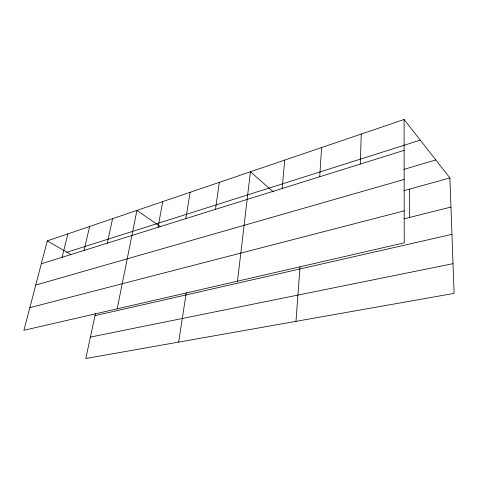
<?xml version="1.0" encoding="UTF-8"?>
<svg xmlns="http://www.w3.org/2000/svg" width="478" height="478" viewBox="0 0 478 478"><rect width="100%" height="100%" fill="white"/><g stroke="black" fill="none" stroke-linecap="round" stroke-linejoin="round"><path stroke-width="0.72" d="M360.269 164.068L361.26 134.055M319.716 176.746L321.592 147.553M295.972 321.347L300.023 266.784M282.116 188.505L284.739 160.094M237.494 281.178L250.424 171.769L273.416 191.941M215.488 209.334L219.3 182.363M178.676 342.093L186.253 292.745M185.846 218.607L190.119 192.293M158.033 227.301L162.711 201.62M117.194 308.836L136.911 210.398L160.704 226.799M95.463 313.502L85.789 358.524L454.1 293.384L449.894 177.953L404.095 119.476L47.304 240.888L23.9 330.292L404.233 242.836L404.095 119.476M107.269 243.177L112.593 218.673M84.038 250.436L89.619 226.494M62.086 257.301L67.888 233.885M66.926 252.223L420.27 140.132M41.311 263.796L404.131 150.355M403.862 169.409L435.805 159.963M35.742 285.055L404.161 179.453M403.832 190.698L449.894 177.953M29.827 307.653L404.197 210.858M403.964 218.87L450.951 207.058M94.997 315.671L451.949 234.351M90.39 337.098L453.019 263.677M47.304 240.888L70.78 254.445M409.515 189.127L409.664 217.436"/></g></svg>
